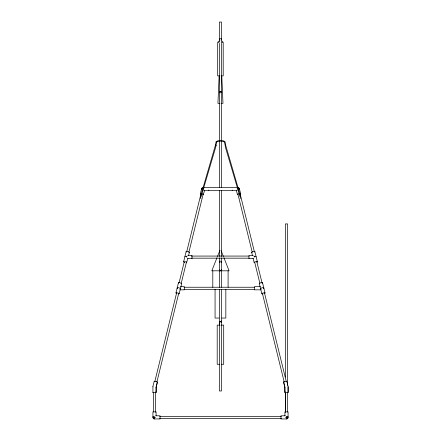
<?xml version="1.0" encoding="UTF-8"?>
<svg xmlns="http://www.w3.org/2000/svg" width="441" height="441" viewBox="0 0 441 441"><rect width="100%" height="100%" fill="white"/><g stroke="black" fill="none" stroke-linecap="round" stroke-linejoin="round"><path stroke-width="0.66" d="M186.482 257.092L186.482 256.116M203.224 189.106L203.224 188.131M237.776 189.106L237.776 187.53M254.518 256.116L254.518 257.092M219.127 75.885L217.926 103.326L219.794 103.326M154.201 381.702L154.863 381.239M215.682 144.394L216.018 141.715C218.549 139.957 222.556 139.962 225.081 141.715L225.423 144.394M200.457 196.603L215.682 144.389M201.113 196.653L215.55 147.685L216.542 142.134C218.141 140.773 222.959 140.778 224.563 142.134L225.555 147.691L239.987 196.653M216.002 145.999L216.195 145.172M152.851 386.774L154.146 381.509L155.342 381.272L157.117 381.895L157.371 382.275L156.164 387.176L156.164 392.501L152.851 392.501M176.202 293.342L175.948 292.956L178.451 282.797L179.647 282.56L181.675 283.563L179.173 293.728L178.809 293.965M184.652 262.555L183.621 261.789L186.124 251.624L186.482 251.387L188.318 251.624L189.349 252.395L188.566 255.571M200.616 194.189L200.357 193.803L201.609 188.726L203.803 188.726M179.09 282.731L184.156 262.169M186.775 251.53L201.046 193.549M154.824 381.482L176.698 292.62M156.919 381.862L178.726 293.304M181.24 283.243L186.466 262.02M188.924 252.043L203.196 194.062M156.086 387.248L157.272 382.413L156.759 381.68M186.488 262.792L187.943 258.106M203.224 194.806L204.679 190.126M220.109 92.979L219.342 91.926L219.557 91.276M221.343 92.577L221.343 91.276M201.565 189.106L201.879 188.131L202.711 187.53L238.289 187.53L239.121 188.131L239.435 189.106M177.15 288.26L177.469 287.289M180.154 289.235L180.468 288.26M153.165 416.398L152.851 417.373L153.165 418.349L153.997 418.95L160.033 418.95L160.033 415.797L155.645 415.797M153.666 416.756L153.666 418.051L154.559 418.454M219.342 268.966L219.342 261.948L220.109 260.896M221.343 262.599L221.343 261.298M221.343 322.211L221.343 320.91M219.342 39.547L220.109 38.516M221.343 40.186L221.498 22.05L219.398 22.05L219.398 39.547M240.731 198.031L240.13 198.213L240.295 197.733M216.399 142.504L216.542 142.129M216.994 257.72L211.807 270.813L229.088 270.813L223.907 257.72M217.485 256.475L219.954 250.24M239.138 189.106L239.391 188.726L238.19 188.489M237.776 194.806L237.418 194.569L238.449 193.803L240.284 193.566L240.643 193.803L240.384 194.189M252.434 255.571L251.651 252.395L252.682 251.624L254.518 251.387L254.876 251.624L257.379 261.789L257.125 262.169M254.622 252.009L254.876 251.624M254.512 262.792L254.154 262.555L255.185 261.789L257.379 261.789M263.029 293.965L261.827 293.728L259.325 283.563L260.355 282.797L262.549 282.797L265.052 292.956L264.798 293.342M262.296 283.183L262.549 282.797M263.547 288.26L263.801 287.879L262.604 287.642L260.835 288.26L260.576 288.646L260.94 288.883M261.827 293.728L262.858 292.956L265.052 292.956M217.975 41.939L219.315 40.853M220.109 92.186L219.342 91.926L220.792 91.667L221.343 92.086M202.38 188.489L202.932 188.087M284.241 381.68L283.728 382.413L284.914 387.248M200.6 197.733C199.756 198.433 201.647 198.428 200.809 197.733M200.357 193.803L200.716 193.566M188.985 252.632L189.349 252.395M184.873 256.706L187.067 256.706M183.621 261.789L185.815 261.789L186.846 262.555M181.312 283.8L181.675 283.563M180.06 288.883L180.424 288.646L180.165 288.26L178.396 287.642L177.199 287.879L177.453 288.26M175.948 292.956L178.142 292.956L179.173 293.728M220.792 270.377L221.553 269.831L221.343 269.181M237.197 188.726L237.776 188.583M253.933 256.706L256.127 256.706M220.109 322.614L219.557 322.211C219.05 320.651 224.326 322.051 219.342 321.561L219.342 289.34M221.101 39.547L221.498 39.547L221.343 38.907L220.792 38.516M221.101 40.627L221.498 40.627M219.072 42.452L217.694 42.452L217.694 75.885L219.304 75.885M221.161 42.452L223.201 42.452L223.201 75.885L221.112 75.885M221.498 91.926L219.398 91.926L219.398 187.607M221.101 103.326L222.975 103.326L221.773 75.885M237.831 188.087L238.724 188.489L238.934 189.139M203.836 190.683L237.164 190.683M187.712 255.51L192.011 255.51L192.011 258.669L187.712 258.669M253.288 255.51L248.989 255.51L248.989 258.669L253.288 258.669M191.344 256.067L249.071 256.067M191.344 258.172L249.071 258.172M219.342 261.948L221.553 261.948M180.578 286.683L184.338 286.683L184.338 289.836L179.95 289.836M260.377 286.683L254.518 286.683L254.518 289.836L261.028 289.836M183.985 287.24L254.38 287.24M183.985 289.346L254.38 289.346M219.056 318.044L215.065 318.044L215.065 289.34M221.845 318.044L225.836 318.044L225.836 289.34M219.607 325.122L217.192 325.122L217.192 364.283L219.607 364.283M221.294 325.122L223.703 325.122L223.703 364.283L221.294 364.283M285.355 415.797L280.967 415.797L280.967 418.95L287.003 418.95L287.835 418.349L288.149 417.373L287.835 416.398M159.714 416.354L281.391 416.354M155.48 417.373L152.928 417.373L152.928 411.844L156.086 411.844L156.086 415.797M285.52 417.373L288.072 417.373L288.072 411.844L284.914 411.844L284.914 415.797M159.714 418.454L281.391 418.454M220.109 325.243L219.342 325.122M201.559 193.566L203.582 194.569M220.109 270.377L219.342 269.831L220.109 270.879L219.342 269.831M251.651 252.395L252.015 252.632M259.325 283.563L259.688 283.8M222.099 41.123L222.925 41.939M201.609 188.726L201.862 189.106M186.124 251.624L186.378 252.009M178.451 282.797L178.704 283.183M221.343 269.49L221.343 270.476L221.343 269.186M221.189 250.863L223.411 256.475M263.531 287.289L263.85 288.26M260.532 288.26L260.846 289.235M287.438 416.756L287.648 417.407L286.887 418.454L286.545 418.454L286.545 416.756M239.391 188.726L240.643 193.803M240.053 193.549L254.33 251.53M256.783 261.507L262.009 282.731M264.402 292.62L286.281 381.482M237.903 194.062L252.18 252.043M254.633 262.02L259.859 283.243M262.378 293.304L284.18 381.862M236.321 190.126L237.418 194.569M253.057 258.106L254.154 262.555M240.648 196.603L225.423 144.389M288.072 386.702L288.072 392.501M287.598 385.324L287.598 223.929L285.388 223.929L285.388 377.083M287.598 392.187L287.598 412.109M286.49 416.398L286.49 418.95M285.492 391.933L285.492 412.285M285.388 392.187L285.388 412.109M284.914 387.077L284.914 392.501M232.253 190.082L232.253 190.683M228.096 270.813L228.096 287.284M221.553 41.211L221.553 41.84M221.553 43.334L221.498 187.607M221.498 190.358L221.498 256.442M221.498 257.82L221.553 268.613M221.553 270.813L221.553 287.284M221.553 289.34L221.498 390.969L219.398 390.969L219.398 321.555M219.398 190.358L219.398 256.442M219.398 257.82L219.398 261.948M219.342 40.186L219.342 41.84M219.342 43.334L219.342 91.926M219.342 270.813L219.342 287.284M219.342 322.592L219.342 324.196M212.799 270.813L212.799 287.284M208.747 190.082L208.747 190.683M156.086 387.077L156.086 392.501M155.612 391.933L155.612 412.285M154.51 416.398L154.51 418.95M153.507 392.258L153.507 411.988M152.928 386.702L152.928 392.501M283.883 381.895L283.629 382.275L284.836 387.176L284.836 392.501L288.149 392.501L288.149 386.774L286.854 381.509L285.658 381.272L283.883 381.895"/></g></svg>
